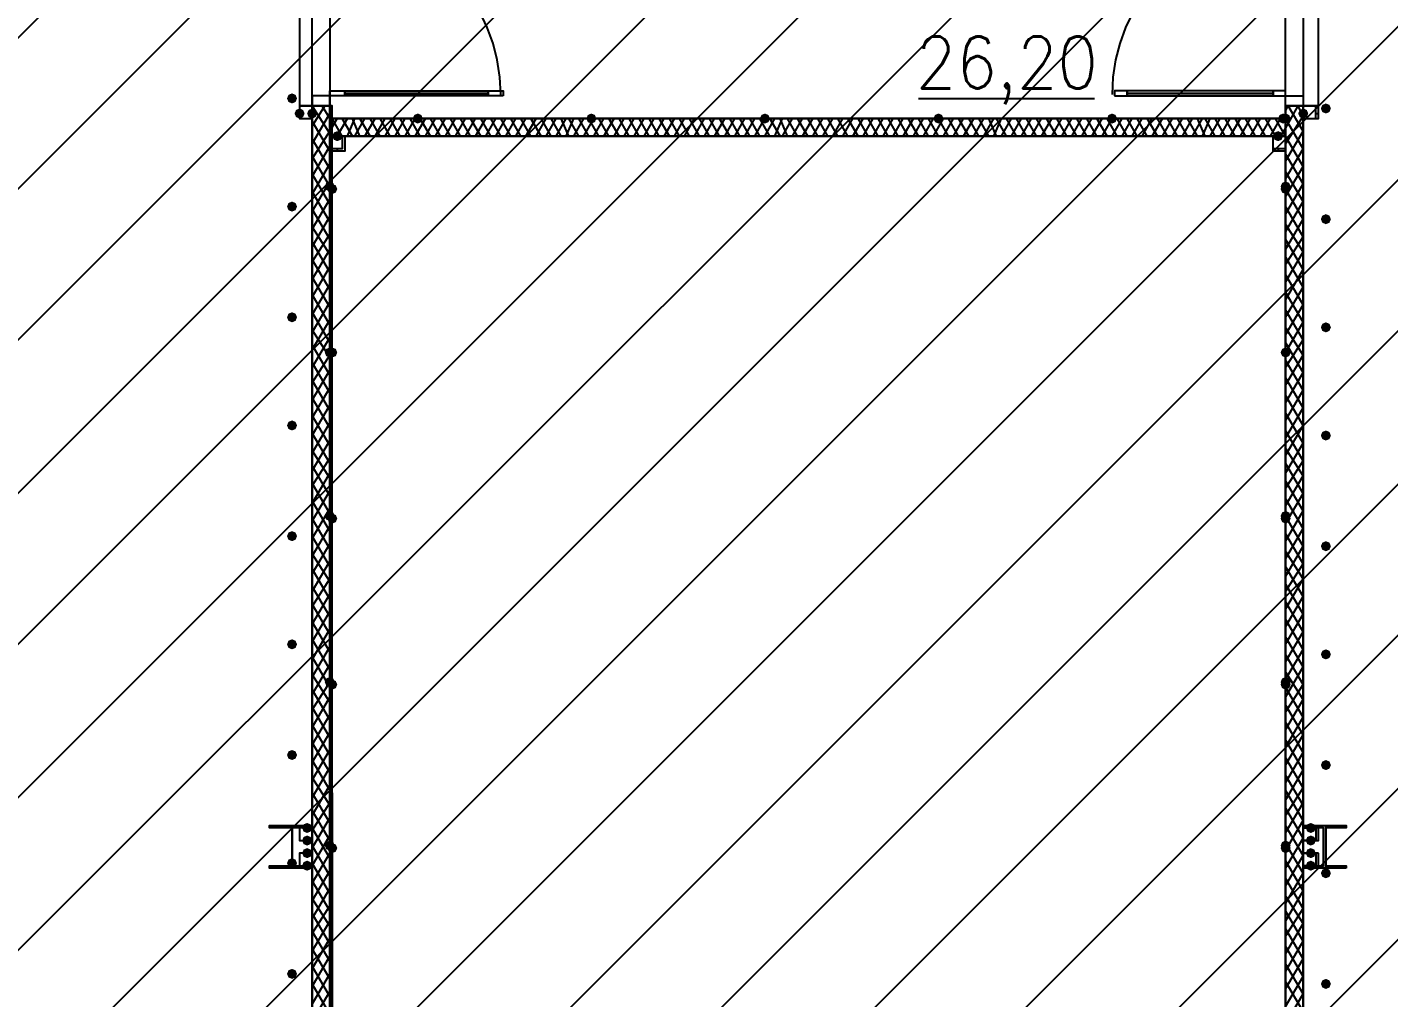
# Model space of a CAD drawing. Header units: millimetres. Extents: x 0 to 420, y 0 to 297.
# Drawn here: x 237.39 to 260.31, y 181.55 to 197.88 of the extents above; entities that cross this region are included whole.
import ezdxf

# ---------------------------------------------------------------- set-up
doc = ezdxf.new("R2010")
doc.units = ezdxf.units.MM
doc.layers.get('0').update_dxf_attribs({"linetype": 'CONTINUOUS'})
doc.styles.get("Standard").update_dxf_attribs({"font": 'STANDARD'})

msp = doc.modelspace()

# ---------------------------------------------------------------- hatches: boundary and pattern name
at = {"true_color": 0x000007}
for points in [[(241.935, 196.680667), (241.910129, 196.620871), (241.850333, 196.596), (241.790538, 196.620871), (241.765667, 196.680667), (241.790537, 196.740462), (241.850333, 196.765333), (241.910129, 196.740463)], [(242.062, 196.426667), (242.037129, 196.366871), (241.977333, 196.342), (241.917537, 196.366871), (241.892667, 196.426667), (241.917537, 196.486462), (241.977333, 196.511333), (242.037129, 196.486463)], [(242.273667, 196.426667), (242.248796, 196.366871), (242.189, 196.342), (242.129204, 196.366871), (242.104333, 196.426667), (242.129204, 196.486462), (242.189, 196.511333), (242.248796, 196.486463)], [(258.656667, 196.342), (258.631796, 196.282204), (258.572, 196.257333), (258.512204, 196.282204), (258.487333, 196.342), (258.512204, 196.401796), (258.572, 196.426667), (258.631796, 196.401796)], [(258.953, 196.426667), (258.928129, 196.366871), (258.868333, 196.342), (258.808538, 196.366871), (258.783667, 196.426667), (258.808537, 196.486462), (258.868333, 196.511333), (258.928129, 196.486463)], [(259.334, 196.511333), (259.309129, 196.451537), (259.249333, 196.426667), (259.189538, 196.451537), (259.164667, 196.511333), (259.189537, 196.571129), (259.249333, 196.596), (259.309129, 196.571129)], [(242.697, 196.045667), (242.672129, 195.985871), (242.612333, 195.961), (242.552537, 195.985871), (242.527667, 196.045667), (242.552537, 196.105462), (242.612333, 196.130333), (242.672129, 196.105463)], [(258.529667, 196.045667), (258.504796, 195.985871), (258.445, 195.961), (258.385204, 195.985871), (258.360333, 196.045667), (258.385204, 196.105462), (258.445, 196.130333), (258.504796, 196.105463)], [(241.935, 194.860333), (241.910129, 194.800537), (241.850333, 194.775667), (241.790538, 194.800537), (241.765667, 194.860333), (241.790537, 194.920129), (241.850333, 194.945), (241.910129, 194.920129)], [(259.334, 194.648667), (259.309129, 194.588871), (259.249333, 194.564), (259.189538, 194.588871), (259.164667, 194.648667), (259.189537, 194.708462), (259.249333, 194.733333), (259.309129, 194.708463)], [(241.935, 192.997667), (241.910129, 192.937871), (241.850333, 192.913), (241.790538, 192.937871), (241.765667, 192.997667), (241.790537, 193.057462), (241.850333, 193.082333), (241.910129, 193.057463)], [(259.334, 192.828333), (259.309129, 192.768537), (259.249333, 192.743667), (259.189538, 192.768537), (259.164667, 192.828333), (259.189537, 192.888129), (259.249333, 192.913), (259.309129, 192.888129)], [(241.935, 191.177333), (241.910129, 191.117537), (241.850333, 191.092667), (241.790538, 191.117537), (241.765667, 191.177333), (241.790537, 191.237129), (241.850333, 191.262), (241.910129, 191.237129)], [(259.334, 191.008), (259.309129, 190.948204), (259.249333, 190.923333), (259.189538, 190.948204), (259.164667, 191.008), (259.189537, 191.067796), (259.249333, 191.092667), (259.309129, 191.067796)], [(241.935, 189.314667), (241.910129, 189.254871), (241.850333, 189.23), (241.790538, 189.254871), (241.765667, 189.314667), (241.790537, 189.374462), (241.850333, 189.399333), (241.910129, 189.374463)], [(259.334, 189.145333), (259.309129, 189.085537), (259.249333, 189.060667), (259.189538, 189.085537), (259.164667, 189.145333), (259.189537, 189.205129), (259.249333, 189.23), (259.309129, 189.205129)], [(241.935, 187.494333), (241.910129, 187.434537), (241.850333, 187.409667), (241.790538, 187.434537), (241.765667, 187.494333), (241.790537, 187.554129), (241.850333, 187.579), (241.910129, 187.554129)], [(259.334, 187.325), (259.309129, 187.265204), (259.249333, 187.240333), (259.189538, 187.265204), (259.164667, 187.325), (259.189537, 187.384796), (259.249333, 187.409667), (259.309129, 187.384796)], [(241.935, 185.631667), (241.910129, 185.571871), (241.850333, 185.547), (241.790538, 185.571871), (241.765667, 185.631667), (241.790537, 185.691462), (241.850333, 185.716333), (241.910129, 185.691463)], [(259.334, 185.462333), (259.309129, 185.402537), (259.249333, 185.377667), (259.189538, 185.402537), (259.164667, 185.462333), (259.189537, 185.522129), (259.249333, 185.547), (259.309129, 185.522129)], [(242.189, 184.404), (242.164129, 184.344204), (242.104333, 184.319333), (242.044537, 184.344204), (242.019667, 184.404), (242.044537, 184.463796), (242.104333, 184.488667), (242.164129, 184.463796)], [(259.08, 184.404), (259.055129, 184.344204), (258.995333, 184.319333), (258.935538, 184.344204), (258.910667, 184.404), (258.935537, 184.463796), (258.995333, 184.488667), (259.055129, 184.463796)], [(242.189, 184.192333), (242.164129, 184.132537), (242.104333, 184.107667), (242.044537, 184.132537), (242.019667, 184.192333), (242.044537, 184.252129), (242.104333, 184.277), (242.164129, 184.252129)], [(259.08, 184.192333), (259.055129, 184.132537), (258.995333, 184.107667), (258.935538, 184.132537), (258.910667, 184.192333), (258.935537, 184.252129), (258.995333, 184.277), (259.055129, 184.252129)], [(242.189, 183.980667), (242.164129, 183.920871), (242.104333, 183.896), (242.044537, 183.920871), (242.019667, 183.980667), (242.044537, 184.040462), (242.104333, 184.065333), (242.164129, 184.040463)], [(259.08, 183.980667), (259.055129, 183.920871), (258.995333, 183.896), (258.935538, 183.920871), (258.910667, 183.980667), (258.935537, 184.040462), (258.995333, 184.065333), (259.055129, 184.040463)], [(241.935, 183.811333), (241.910129, 183.751537), (241.850333, 183.726667), (241.790538, 183.751537), (241.765667, 183.811333), (241.790537, 183.871129), (241.850333, 183.896), (241.910129, 183.871129)], [(242.189, 183.769), (242.164129, 183.709204), (242.104333, 183.684333), (242.044537, 183.709204), (242.019667, 183.769), (242.044537, 183.828796), (242.104333, 183.853667), (242.164129, 183.828796)], [(259.08, 183.769), (259.055129, 183.709204), (258.995333, 183.684333), (258.935538, 183.709204), (258.910667, 183.769), (258.935537, 183.828796), (258.995333, 183.853667), (259.055129, 183.828796)], [(259.334, 183.642), (259.309129, 183.582204), (259.249333, 183.557333), (259.189538, 183.582204), (259.164667, 183.642), (259.189537, 183.701796), (259.249333, 183.726667), (259.309129, 183.701796)], [(241.935, 181.948667), (241.910129, 181.888871), (241.850333, 181.864), (241.790538, 181.888871), (241.765667, 181.948667), (241.790537, 182.008462), (241.850333, 182.033333), (241.910129, 182.008463)], [(259.334, 181.779333), (259.309129, 181.719538), (259.249333, 181.694667), (259.189538, 181.719538), (259.164667, 181.779333), (259.189537, 181.839129), (259.249333, 181.864), (259.309129, 181.839129)]]:
    msp.add_hatch(color=0, dxfattribs=at).paths.add_polyline_path(points, flags=0)
h = msp.add_hatch(color=0, dxfattribs=at)
h.paths.add_polyline_path([(242.527667, 196.553667), (242.485333, 196.553667), (242.527667, 184.107667)], flags=0)
h.paths.add_polyline_path([(242.485333, 196.553667), (242.527667, 184.107667), (242.485333, 184.107667)], flags=0)
at = {"true_color": 0x0000fe}
for points in [[(244.051667, 196.342), (244.026796, 196.282204), (243.967, 196.257333), (243.907204, 196.282204), (243.882333, 196.342), (243.907204, 196.401796), (243.967, 196.426667), (244.026796, 196.401796)], [(246.972667, 196.342), (246.947796, 196.282204), (246.888, 196.257333), (246.828204, 196.282204), (246.803333, 196.342), (246.828204, 196.401796), (246.888, 196.426667), (246.947796, 196.401796)], [(246.972667, 196.342), (246.947796, 196.282204), (246.888, 196.257333), (246.828204, 196.282204), (246.803333, 196.342), (246.828204, 196.401796), (246.888, 196.426667), (246.947796, 196.401796)], [(249.893667, 196.342), (249.868796, 196.282204), (249.809, 196.257333), (249.749204, 196.282204), (249.724333, 196.342), (249.749204, 196.401796), (249.809, 196.426667), (249.868796, 196.401796)], [(249.893667, 196.342), (249.868796, 196.282204), (249.809, 196.257333), (249.749204, 196.282204), (249.724333, 196.342), (249.749204, 196.401796), (249.809, 196.426667), (249.868796, 196.401796)], [(252.814667, 196.342), (252.789796, 196.282204), (252.73, 196.257333), (252.670204, 196.282204), (252.645333, 196.342), (252.670204, 196.401796), (252.73, 196.426667), (252.789796, 196.401796)], [(252.814667, 196.342), (252.789796, 196.282204), (252.73, 196.257333), (252.670204, 196.282204), (252.645333, 196.342), (252.670204, 196.401796), (252.73, 196.426667), (252.789796, 196.401796)], [(255.735667, 196.342), (255.710796, 196.282204), (255.651, 196.257333), (255.591204, 196.282204), (255.566333, 196.342), (255.591204, 196.401796), (255.651, 196.426667), (255.710796, 196.401796)], [(255.735667, 196.342), (255.710796, 196.282204), (255.651, 196.257333), (255.591204, 196.282204), (255.566333, 196.342), (255.591204, 196.401796), (255.651, 196.426667), (255.710796, 196.401796)], [(258.614333, 196.342), (258.589462, 196.282204), (258.529667, 196.257333), (258.469871, 196.282204), (258.445, 196.342), (258.469871, 196.401796), (258.529667, 196.426667), (258.589462, 196.401796)], [(242.57, 195.199), (242.545129, 195.139204), (242.485333, 195.114333), (242.425538, 195.139204), (242.400667, 195.199), (242.425537, 195.258796), (242.485333, 195.283667), (242.545129, 195.258796)], [(242.612333, 195.156667), (242.587462, 195.096871), (242.527667, 195.072), (242.467871, 195.096871), (242.443, 195.156667), (242.467871, 195.216462), (242.527667, 195.241333), (242.587462, 195.216463)], [(258.656667, 195.199), (258.631796, 195.139204), (258.572, 195.114333), (258.512204, 195.139204), (258.487333, 195.199), (258.512204, 195.258796), (258.572, 195.283667), (258.631796, 195.258796)], [(258.656667, 195.156667), (258.631796, 195.096871), (258.572, 195.072), (258.512204, 195.096871), (258.487333, 195.156667), (258.512204, 195.216462), (258.572, 195.241333), (258.631796, 195.216463)], [(242.57, 192.405), (242.545129, 192.345204), (242.485333, 192.320333), (242.425538, 192.345204), (242.400667, 192.405), (242.425537, 192.464796), (242.485333, 192.489667), (242.545129, 192.464796)], [(242.612333, 192.405), (242.587462, 192.345204), (242.527667, 192.320333), (242.467871, 192.345204), (242.443, 192.405), (242.467871, 192.464796), (242.527667, 192.489667), (242.587462, 192.464796)], [(258.656667, 192.405), (258.631796, 192.345204), (258.572, 192.320333), (258.512204, 192.345204), (258.487333, 192.405), (258.512204, 192.464796), (258.572, 192.489667), (258.631796, 192.464796)], [(258.656667, 192.405), (258.631796, 192.345204), (258.572, 192.320333), (258.512204, 192.345204), (258.487333, 192.405), (258.512204, 192.464796), (258.572, 192.489667), (258.631796, 192.464796)], [(242.57, 189.653333), (242.545129, 189.593537), (242.485333, 189.568667), (242.425538, 189.593537), (242.400667, 189.653333), (242.425537, 189.713129), (242.485333, 189.738), (242.545129, 189.713129)], [(258.656667, 189.653333), (258.631796, 189.593537), (258.572, 189.568667), (258.512204, 189.593537), (258.487333, 189.653333), (258.512204, 189.713129), (258.572, 189.738), (258.631796, 189.713129)], [(242.612333, 189.611), (242.587462, 189.551204), (242.527667, 189.526333), (242.467871, 189.551204), (242.443, 189.611), (242.467871, 189.670796), (242.527667, 189.695667), (242.587462, 189.670796)], [(258.656667, 189.611), (258.631796, 189.551204), (258.572, 189.526333), (258.512204, 189.551204), (258.487333, 189.611), (258.512204, 189.670796), (258.572, 189.695667), (258.631796, 189.670796)], [(242.57, 186.859333), (242.545129, 186.799537), (242.485333, 186.774667), (242.425538, 186.799537), (242.400667, 186.859333), (242.425537, 186.919129), (242.485333, 186.944), (242.545129, 186.919129)], [(242.612333, 186.817), (242.587462, 186.757204), (242.527667, 186.732333), (242.467871, 186.757204), (242.443, 186.817), (242.467871, 186.876796), (242.527667, 186.901667), (242.587462, 186.876796)], [(258.656667, 186.859333), (258.631796, 186.799537), (258.572, 186.774667), (258.512204, 186.799537), (258.487333, 186.859333), (258.512204, 186.919129), (258.572, 186.944), (258.631796, 186.919129)], [(258.656667, 186.817), (258.631796, 186.757204), (258.572, 186.732333), (258.512204, 186.757204), (258.487333, 186.817), (258.512204, 186.876796), (258.572, 186.901667), (258.631796, 186.876796)], [(242.57, 184.107667), (242.545129, 184.047871), (242.485333, 184.023), (242.425538, 184.047871), (242.400667, 184.107667), (242.425537, 184.167462), (242.485333, 184.192333), (242.545129, 184.167463)], [(242.612333, 184.065333), (242.587462, 184.005537), (242.527667, 183.980667), (242.467871, 184.005537), (242.443, 184.065333), (242.467871, 184.125129), (242.527667, 184.15), (242.587462, 184.125129)], [(242.612333, 184.065333), (242.587462, 184.005537), (242.527667, 183.980667), (242.467871, 184.005537), (242.443, 184.065333), (242.467871, 184.125129), (242.527667, 184.15), (242.587462, 184.125129)], [(258.656667, 184.107667), (258.631796, 184.047871), (258.572, 184.023), (258.512204, 184.047871), (258.487333, 184.107667), (258.512204, 184.167462), (258.572, 184.192333), (258.631796, 184.167463)], [(258.656667, 184.065333), (258.631796, 184.005537), (258.572, 183.980667), (258.512204, 184.005537), (258.487333, 184.065333), (258.512204, 184.125129), (258.572, 184.15), (258.631796, 184.125129)], [(258.656667, 184.065333), (258.631796, 184.005537), (258.572, 183.980667), (258.512204, 184.005537), (258.487333, 184.065333), (258.512204, 184.125129), (258.572, 184.15), (258.631796, 184.125129)]]:
    msp.add_hatch(color=0, dxfattribs=at).paths.add_polyline_path(points, flags=0)
at = {"true_color": 0x000007}
h = msp.add_hatch(color=0, dxfattribs=at)
h.paths.add_polyline_path([(258.572, 196.553667), (258.572, 184.107667)], flags=0)
h.paths.add_polyline_path([(258.572, 184.107667), (258.572, 196.553667)], flags=0)
h = msp.add_hatch(color=0, dxfattribs=at)
h.paths.add_polyline_path([(242.527667, 196.342), (258.529667, 196.342)], flags=0)
h.paths.add_polyline_path([(258.529667, 196.342), (242.527667, 196.342)], flags=0)
h = msp.add_hatch(color=0, dxfattribs=at)
h.paths.add_polyline_path([(242.527667, 184.065333), (242.485333, 184.065333), (242.527667, 172.508333)], flags=0)
h.paths.add_polyline_path([(242.485333, 184.065333), (242.527667, 172.508333), (242.485333, 172.508333)], flags=0)
h = msp.add_hatch(color=0, dxfattribs=at)
h.paths.add_polyline_path([(258.572, 184.065333), (258.572, 172.508333)], flags=0)
h.paths.add_polyline_path([(258.572, 172.508333), (258.572, 184.065333)], flags=0)

# ---------------------------------------------------------------- linework, layer by layer
at = {"color": 0, "true_color": 0x000008}
for points in [[(237.871, 218.228333), (237.871, 202.141667), (242.485333, 202.141667), (242.485333, 196.342), (258.572, 196.342), (258.572, 205.613), (242.189, 205.613), (242.189, 218.228333)], [(120.734667, 201.845333), (120.734667, 154.728333), (242.189, 154.728333), (242.189, 201.845333)], [(380.322667, 154.728333), (380.322667, 201.845333), (258.868333, 201.845333), (258.868333, 154.728333)]]:
    msp.add_lwpolyline(points, close=True, dxfattribs=at)
at = {"color": 0, "true_color": 0x000006}
for points in [[(196.850001, 154.770666), (258.572001, 216.492666)], [(199.390001, 154.770666), (258.572001, 213.952666)], [(201.972334, 154.770666), (258.572001, 211.370332)], [(204.512334, 154.770666), (258.572001, 208.830332)], [(207.094668, 154.770666), (258.572001, 206.247999)], [(209.634668, 154.770666), (258.572001, 203.665666)], [(194.267668, 154.770666), (241.342334, 201.802999)], [(212.217001, 154.770666), (259.291667, 201.845333)], [(214.799334, 154.770666), (261.874001, 201.845333)], [(217.339334, 154.770666), (264.414001, 201.845333)], [(219.921667, 154.770666), (266.996334, 201.845333)], [(222.461667, 154.770666), (269.536334, 201.845333)], [(225.044001, 154.770666), (272.118667, 201.845333)], [(227.584001, 154.770666), (274.658667, 201.845333)], [(230.166334, 154.770666), (277.241001, 201.845333)], [(232.706334, 154.770666), (279.781001, 201.845333)]]:
    msp.add_lwpolyline(points, dxfattribs=at)
at = {"color": 0, "true_color": 0x000007}
for points in [[(245.364, 196.744167), (245.349029, 197.040661), (245.305087, 197.32859), (245.233631, 197.606496), (245.13612, 197.872921), (245.01401, 198.126409), (244.86876, 198.3655), (244.701826, 198.588739), (244.514666, 198.794666), (244.308739, 198.981826), (244.0855, 199.14876), (243.846409, 199.29401), (243.592922, 199.41612), (243.326496, 199.513631), (243.04859, 199.585087), (242.760661, 199.629029), (242.464167, 199.644)], [(258.550833, 199.644), (258.254339, 199.629029), (257.96641, 199.585087), (257.688504, 199.513631), (257.422079, 199.41612), (257.168591, 199.29401), (256.9295, 199.14876), (256.706261, 198.981826), (256.500334, 198.794666), (256.313174, 198.588739), (256.14624, 198.3655), (256.00099, 198.126409), (255.87888, 197.872921), (255.781369, 197.606496), (255.709913, 197.32859), (255.665971, 197.040661), (255.651, 196.744167)], [(241.977333, 198.839667), (241.977333, 196.553667), (242.104333, 196.553667)], [(242.104333, 196.553667), (242.189, 196.553667), (242.189, 198.839667)], [(258.868333, 198.839667), (258.868333, 196.553667), (258.995333, 196.553667)], [(258.995333, 196.553667), (259.122333, 196.553667), (259.122333, 198.839667)], [(245.152333, 196.765333), (242.739333, 196.765333)], [(252.391333, 196.680667), (255.354667, 196.680667)], [(255.905, 196.765333), (258.360333, 196.765333)], [(242.189, 196.511333), (242.231333, 196.553667)], [(242.189, 196.215), (242.400667, 196.553667)], [(242.485333, 196.088), (242.189, 196.553667)], [(242.485333, 196.553667), (242.189, 196.553667)], [(242.189, 196.553667), (242.189, 160.02)], [(242.189, 195.918667), (242.485333, 196.426667)], [(242.485333, 196.342), (242.358333, 196.553667)], [(242.485333, 184.107667), (242.485333, 196.553667), (242.527667, 184.107667), (242.527667, 196.553667)], [(242.485333, 196.342), (242.485333, 196.553667)], [(258.572, 196.469), (258.614333, 196.553667)], [(258.572, 196.172667), (258.783667, 196.553667)], [(258.572, 196.553667), (258.572, 184.107667), (258.572, 196.553667), (258.572, 184.107667)], [(258.572, 196.553667), (258.868333, 196.553667)], [(258.572, 196.553667), (258.572, 196.342)], [(258.572, 195.918667), (258.868333, 196.384333)], [(258.868333, 196.130333), (258.614333, 196.553667)], [(258.868333, 196.384333), (258.783667, 196.553667)], [(258.868333, 160.02), (258.868333, 196.553667)], [(259.08, 196.426667), (259.122333, 196.426667)], [(242.485333, 195.791667), (242.189, 196.299667)], [(242.485333, 196.130333), (242.612333, 196.342)], [(258.572, 196.342), (242.485333, 196.342)], [(242.697, 196.045667), (242.527667, 196.342)], [(242.527667, 196.342), (258.529667, 196.342), (242.527667, 196.342), (258.529667, 196.342)], [(242.612333, 196.045667), (242.781667, 196.342)], [(242.866333, 196.045667), (242.697, 196.342)], [(242.781667, 196.045667), (242.908667, 196.342)], [(242.993333, 196.045667), (242.866333, 196.342)], [(242.908667, 196.045667), (243.078, 196.342)], [(243.162667, 196.045667), (242.993333, 196.342)], [(243.078, 196.045667), (243.247333, 196.342)], [(243.332, 196.045667), (243.162667, 196.342)], [(243.247333, 196.045667), (243.416667, 196.342)], [(243.501333, 196.045667), (243.332, 196.342)], [(243.416667, 196.045667), (243.586, 196.342)], [(243.670667, 196.045667), (243.501333, 196.342)], [(243.586, 196.045667), (243.755333, 196.342)], [(243.84, 196.045667), (243.670667, 196.342)], [(243.755333, 196.045667), (243.924667, 196.342)], [(244.009333, 196.045667), (243.84, 196.342)], [(243.924667, 196.045667), (244.094, 196.342)], [(244.178667, 196.045667), (244.009333, 196.342)], [(244.094, 196.045667), (244.263333, 196.342)], [(244.348, 196.045667), (244.178667, 196.342)], [(244.263333, 196.045667), (244.432667, 196.342)], [(244.517333, 196.045667), (244.348, 196.342)], [(244.432667, 196.045667), (244.602, 196.342)], [(244.686667, 196.045667), (244.517333, 196.342)], [(244.602, 196.045667), (244.771333, 196.342)], [(244.856, 196.045667), (244.686667, 196.342)], [(244.771333, 196.045667), (244.940667, 196.342)], [(245.025333, 196.045667), (244.856, 196.342)], [(244.940667, 196.045667), (245.11, 196.342)], [(245.194667, 196.045667), (245.025333, 196.342)], [(245.11, 196.045667), (245.279333, 196.342)], [(245.364, 196.045667), (245.194667, 196.342)], [(245.279333, 196.045667), (245.448667, 196.342)], [(245.533333, 196.045667), (245.364, 196.342)], [(245.448667, 196.045667), (245.618, 196.342)], [(245.702667, 196.045667), (245.533333, 196.342)], [(245.618, 196.045667), (245.787333, 196.342)], [(245.872, 196.045667), (245.702667, 196.342)], [(245.787333, 196.045667), (245.956667, 196.342)], [(246.041333, 196.045667), (245.872, 196.342)], [(245.956667, 196.045667), (246.126, 196.342)], [(246.210667, 196.045667), (246.041333, 196.342)], [(246.126, 196.045667), (246.295333, 196.342)], [(246.38, 196.045667), (246.210667, 196.342)], [(246.295333, 196.045667), (246.464667, 196.342)], [(246.507, 196.045667), (246.38, 196.342)], [(246.464667, 196.045667), (246.591667, 196.342)], [(246.676333, 196.045667), (246.507, 196.342)], [(246.591667, 196.045667), (246.761, 196.342)], [(246.845667, 196.045667), (246.676333, 196.342)], [(246.761, 196.045667), (246.930333, 196.342)], [(247.015, 196.045667), (246.845667, 196.342)], [(246.930333, 196.045667), (247.099667, 196.342)], [(247.184333, 196.045667), (247.015, 196.342)], [(247.099667, 196.045667), (247.269, 196.342)], [(247.353667, 196.045667), (247.184333, 196.342)], [(247.269, 196.045667), (247.438333, 196.342)], [(247.523, 196.045667), (247.353667, 196.342)], [(247.438333, 196.045667), (247.607667, 196.342)], [(247.692333, 196.045667), (247.523, 196.342)], [(247.607667, 196.045667), (247.777, 196.342)], [(247.861667, 196.045667), (247.692333, 196.342)], [(247.777, 196.045667), (247.946333, 196.342)], [(248.031, 196.045667), (247.861667, 196.342)], [(247.946333, 196.045667), (248.115667, 196.342)], [(248.200333, 196.045667), (248.031, 196.342)], [(248.115667, 196.045667), (248.285, 196.342)], [(248.369667, 196.045667), (248.200333, 196.342)], [(248.285, 196.045667), (248.454333, 196.342)], [(248.539, 196.045667), (248.369667, 196.342)], [(248.454333, 196.045667), (248.623667, 196.342)], [(248.708333, 196.045667), (248.539, 196.342)], [(248.623667, 196.045667), (248.793, 196.342)], [(248.877667, 196.045667), (248.708333, 196.342)], [(248.793, 196.045667), (248.962333, 196.342)], [(249.047, 196.045667), (248.877667, 196.342)], [(248.962333, 196.045667), (249.131667, 196.342)], [(249.216333, 196.045667), (249.047, 196.342)], [(249.131667, 196.045667), (249.301, 196.342)], [(249.385667, 196.045667), (249.216333, 196.342)], [(249.301, 196.045667), (249.470333, 196.342)], [(249.555, 196.045667), (249.385667, 196.342)], [(249.470333, 196.045667), (249.639667, 196.342)], [(249.724333, 196.045667), (249.555, 196.342)], [(249.639667, 196.045667), (249.809, 196.342)], [(249.893667, 196.045667), (249.724333, 196.342)], [(249.809, 196.045667), (249.978333, 196.342)], [(250.063, 196.045667), (249.893667, 196.342)], [(249.978333, 196.045667), (250.105333, 196.342)], [(250.19, 196.045667), (250.063, 196.342)], [(250.105333, 196.045667), (250.274667, 196.342)], [(250.359333, 196.045667), (250.19, 196.342)], [(250.274667, 196.045667), (250.444, 196.342)], [(250.528667, 196.045667), (250.359333, 196.342)], [(250.444, 196.045667), (250.613333, 196.342)], [(250.698, 196.045667), (250.528667, 196.342)], [(250.613333, 196.045667), (250.782667, 196.342)], [(250.867333, 196.045667), (250.698, 196.342)], [(250.782667, 196.045667), (250.952, 196.342)], [(251.036667, 196.045667), (250.867333, 196.342)], [(250.952, 196.045667), (251.121333, 196.342)], [(251.206, 196.045667), (251.036667, 196.342)], [(251.121333, 196.045667), (251.290667, 196.342)], [(251.375333, 196.045667), (251.206, 196.342)], [(251.290667, 196.045667), (251.46, 196.342)], [(251.544667, 196.045667), (251.375333, 196.342)], [(251.46, 196.045667), (251.629333, 196.342)], [(251.714, 196.045667), (251.544667, 196.342)], [(251.629333, 196.045667), (251.798667, 196.342)], [(251.883333, 196.045667), (251.714, 196.342)], [(251.798667, 196.045667), (251.968, 196.342)], [(252.052667, 196.045667), (251.883333, 196.342)], [(251.968, 196.045667), (252.137333, 196.342)], [(252.222, 196.045667), (252.052667, 196.342)], [(252.137333, 196.045667), (252.306667, 196.342)], [(252.391333, 196.045667), (252.222, 196.342)], [(252.306667, 196.045667), (252.476, 196.342)], [(252.560667, 196.045667), (252.391333, 196.342)], [(252.476, 196.045667), (252.645333, 196.342)], [(252.73, 196.045667), (252.560667, 196.342)], [(252.645333, 196.045667), (252.814667, 196.342)], [(252.899333, 196.045667), (252.73, 196.342)], [(252.814667, 196.045667), (252.984, 196.342)], [(253.068667, 196.045667), (252.899333, 196.342)], [(252.984, 196.045667), (253.153333, 196.342)], [(253.238, 196.045667), (253.068667, 196.342)], [(253.153333, 196.045667), (253.322667, 196.342)], [(253.407333, 196.045667), (253.238, 196.342)], [(253.322667, 196.045667), (253.492, 196.342)], [(253.576667, 196.045667), (253.407333, 196.342)], [(253.492, 196.045667), (253.661333, 196.342)], [(253.703667, 196.045667), (253.576667, 196.342)], [(253.661333, 196.045667), (253.788333, 196.342)], [(253.873, 196.045667), (253.703667, 196.342)], [(253.788333, 196.045667), (253.957667, 196.342)], [(254.042333, 196.045667), (253.873, 196.342)], [(253.957667, 196.045667), (254.127, 196.342)], [(254.211667, 196.045667), (254.042333, 196.342)], [(254.127, 196.045667), (254.296333, 196.342)], [(254.381, 196.045667), (254.211667, 196.342)], [(254.296333, 196.045667), (254.465667, 196.342)], [(254.550333, 196.045667), (254.381, 196.342)], [(254.465667, 196.045667), (254.635, 196.342)], [(254.719667, 196.045667), (254.550333, 196.342)], [(254.635, 196.045667), (254.804333, 196.342)], [(254.889, 196.045667), (254.719667, 196.342)], [(254.804333, 196.045667), (254.973667, 196.342)], [(255.058333, 196.045667), (254.889, 196.342)], [(254.973667, 196.045667), (255.143, 196.342)], [(255.227667, 196.045667), (255.058333, 196.342)], [(255.143, 196.045667), (255.312333, 196.342)], [(255.397, 196.045667), (255.227667, 196.342)], [(255.312333, 196.045667), (255.481667, 196.342)], [(255.566333, 196.045667), (255.397, 196.342)], [(255.481667, 196.045667), (255.651, 196.342)], [(255.735667, 196.045667), (255.566333, 196.342)], [(255.651, 196.045667), (255.820333, 196.342)], [(255.905, 196.045667), (255.735667, 196.342)], [(255.820333, 196.045667), (255.989667, 196.342)], [(256.074333, 196.045667), (255.905, 196.342)], [(255.989667, 196.045667), (256.159, 196.342)], [(256.243667, 196.045667), (256.074333, 196.342)], [(256.159, 196.045667), (256.328333, 196.342)], [(256.413, 196.045667), (256.243667, 196.342)], [(256.328333, 196.045667), (256.497667, 196.342)], [(256.582333, 196.045667), (256.413, 196.342)], [(256.497667, 196.045667), (256.667, 196.342)], [(256.751667, 196.045667), (256.582333, 196.342)], [(256.667, 196.045667), (256.836333, 196.342)], [(256.921, 196.045667), (256.751667, 196.342)], [(256.836333, 196.045667), (257.005667, 196.342)], [(257.090333, 196.045667), (256.921, 196.342)], [(257.005667, 196.045667), (257.175, 196.342)], [(257.217333, 196.045667), (257.090333, 196.342)], [(257.175, 196.045667), (257.302, 196.342)], [(257.386667, 196.045667), (257.217333, 196.342)], [(257.302, 196.045667), (257.471333, 196.342)], [(257.556, 196.045667), (257.386667, 196.342)], [(257.471333, 196.045667), (257.640667, 196.342)], [(257.725333, 196.045667), (257.556, 196.342)], [(257.640667, 196.045667), (257.81, 196.342)], [(257.894667, 196.045667), (257.725333, 196.342)], [(257.81, 196.045667), (257.979333, 196.342)], [(258.064, 196.045667), (257.894667, 196.342)], [(257.979333, 196.045667), (258.148667, 196.342)], [(258.233333, 196.045667), (258.064, 196.342)], [(258.148667, 196.045667), (258.318, 196.342)], [(258.402667, 196.045667), (258.233333, 196.342)], [(258.318, 196.045667), (258.487333, 196.342)], [(258.572, 196.045667), (258.402667, 196.342)], [(258.487333, 196.045667), (258.572, 196.172667)], [(258.868333, 195.834), (258.572, 196.342)], [(242.189, 195.664667), (242.485333, 196.130333)], [(242.485333, 195.495333), (242.189, 196.003333)], [(242.527667, 196.045667), (242.485333, 196.088)], [(242.485333, 160.528), (242.485333, 196.045667)], [(242.485333, 196.045667), (258.572, 196.045667)], [(258.572, 195.622333), (258.868333, 196.130333)], [(258.868333, 195.537667), (258.572, 196.045667)], [(258.572, 196.045667), (258.572, 160.528)], [(242.189, 195.368333), (242.485333, 195.876333)], [(242.485333, 195.199), (242.189, 195.707)], [(242.612333, 195.834), (242.612333, 195.791667)], [(258.445, 195.834), (258.445, 195.791667)], [(258.572, 195.326), (258.868333, 195.834)], [(258.868333, 195.241333), (258.572, 195.749333)], [(242.189, 195.072), (242.485333, 195.58)], [(258.572, 195.029667), (258.868333, 195.537667)], [(258.868333, 194.945), (258.572, 195.453)], [(242.485333, 194.902667), (242.189, 195.410667)], [(242.189, 194.775667), (242.485333, 195.283667)], [(258.572, 194.733333), (258.868333, 195.241333)], [(242.485333, 194.606333), (242.189, 195.114333)], [(258.868333, 194.648667), (258.572, 195.156667)], [(242.189, 194.479333), (242.485333, 194.987333)], [(242.485333, 194.31), (242.189, 194.818)], [(258.572, 194.437), (258.868333, 194.945)], [(258.868333, 194.352333), (258.572, 194.860333)], [(242.189, 194.183), (242.485333, 194.691)], [(258.572, 194.140667), (258.868333, 194.648667)], [(258.868333, 194.098333), (258.572, 194.564)], [(242.485333, 194.056), (242.189, 194.521667)], [(242.189, 193.929), (242.485333, 194.394667)], [(258.572, 193.886667), (258.868333, 194.352333)], [(258.868333, 193.802), (258.572, 194.31)], [(242.485333, 193.759667), (242.189, 194.267667)], [(242.189, 193.632667), (242.485333, 194.140667)], [(258.572, 193.590333), (258.868333, 194.098333)], [(242.485333, 193.463333), (242.189, 193.971333)], [(258.868333, 193.505667), (258.572, 194.013667)], [(242.189, 193.336333), (242.485333, 193.844333)], [(242.485333, 193.167), (242.189, 193.675)], [(258.572, 193.294), (258.868333, 193.802)], [(258.868333, 193.209333), (258.572, 193.717333)], [(242.189, 193.04), (242.485333, 193.548)], [(258.572, 192.997667), (258.868333, 193.505667)], [(258.868333, 192.913), (258.572, 193.421)], [(242.485333, 192.870667), (242.189, 193.378667)], [(242.189, 192.743667), (242.485333, 193.251667)], [(258.572, 192.701333), (258.868333, 193.209333)], [(242.485333, 192.574333), (242.189, 193.082333)], [(242.189, 192.447333), (242.485333, 192.955333)], [(258.868333, 192.616667), (258.572, 193.124667)], [(242.485333, 192.320333), (242.189, 192.786)], [(258.572, 192.405), (258.868333, 192.913)], [(258.868333, 192.362667), (258.572, 192.828333)], [(242.189, 192.151), (242.485333, 192.659)], [(242.485333, 192.024), (242.189, 192.532)], [(258.572, 192.151), (258.868333, 192.616667)], [(258.868333, 192.066333), (258.572, 192.574333)], [(242.189, 191.897), (242.485333, 192.362667)], [(258.572, 191.854667), (258.868333, 192.362667)], [(258.868333, 191.77), (258.572, 192.278)], [(242.485333, 191.727667), (242.189, 192.235667)], [(242.189, 191.600667), (242.485333, 192.108667)], [(258.572, 191.558333), (258.868333, 192.066333)], [(242.485333, 191.431333), (242.189, 191.939333)], [(242.189, 191.304333), (242.485333, 191.812333)], [(258.868333, 191.473667), (258.572, 191.981667)], [(242.485333, 191.135), (242.189, 191.643)], [(258.572, 191.262), (258.868333, 191.77)], [(258.868333, 191.177333), (258.572, 191.685333)], [(242.189, 191.008), (242.485333, 191.516)], [(242.485333, 190.838667), (242.189, 191.346667)], [(258.572, 190.965667), (258.868333, 191.473667)], [(258.868333, 190.881), (258.572, 191.389)], [(242.189, 190.711667), (242.485333, 191.219667)], [(258.572, 190.669333), (258.868333, 191.177333)], [(242.485333, 190.542333), (242.189, 191.050333)], [(242.189, 190.415333), (242.485333, 190.923333)], [(258.868333, 190.584667), (258.572, 191.092667)], [(258.572, 190.373), (258.868333, 190.881)], [(242.485333, 190.288333), (242.189, 190.754)], [(258.868333, 190.330667), (258.572, 190.796333)], [(242.189, 190.161333), (242.485333, 190.627)], [(242.485333, 189.992), (242.189, 190.5)], [(258.572, 190.119), (258.868333, 190.584667)], [(258.868333, 190.034333), (258.572, 190.542333)], [(242.189, 189.865), (242.485333, 190.373)], [(242.485333, 189.695667), (242.189, 190.203667)], [(258.572, 189.822667), (258.868333, 190.330667)], [(258.868333, 189.738), (258.572, 190.246)], [(242.189, 189.568667), (242.485333, 190.076667)], [(258.572, 189.526333), (258.868333, 190.034333)], [(242.485333, 189.399333), (242.189, 189.907333)], [(242.189, 189.272333), (242.485333, 189.780333)], [(258.868333, 189.441667), (258.572, 189.949667)], [(258.572, 189.23), (258.868333, 189.738)], [(242.485333, 189.103), (242.189, 189.611)], [(258.868333, 189.145333), (258.572, 189.653333)], [(242.189, 188.976), (242.485333, 189.484)], [(242.485333, 188.806667), (242.189, 189.314667)], [(258.572, 188.933667), (258.868333, 189.441667)], [(258.868333, 188.849), (258.572, 189.357)], [(242.189, 188.679667), (242.485333, 189.187667)], [(258.572, 188.637333), (258.868333, 189.145333)], [(258.868333, 188.595), (258.572, 189.060667)], [(242.485333, 188.552667), (242.189, 189.018333)], [(242.189, 188.383333), (242.485333, 188.891333)], [(258.572, 188.383333), (258.868333, 188.849)], [(242.485333, 188.256333), (242.189, 188.764333)], [(242.189, 188.129333), (242.485333, 188.595)], [(258.868333, 188.298667), (258.572, 188.806667)], [(258.572, 188.087), (258.868333, 188.595)], [(242.485333, 187.96), (242.189, 188.468)], [(258.868333, 188.002333), (258.572, 188.510333)], [(242.189, 187.833), (242.485333, 188.341)], [(242.485333, 187.663667), (242.189, 188.171667)], [(258.572, 187.790667), (258.868333, 188.298667)], [(258.868333, 187.706), (258.572, 188.214)], [(242.189, 187.536667), (242.485333, 188.044667)], [(258.572, 187.494333), (258.868333, 188.002333)], [(258.868333, 187.409667), (258.572, 187.917667)], [(242.485333, 187.367333), (242.189, 187.875333)], [(242.189, 187.240333), (242.485333, 187.748333)], [(258.572, 187.198), (258.868333, 187.706)], [(242.485333, 187.071), (242.189, 187.579)], [(242.189, 186.944), (242.485333, 187.452)], [(258.868333, 187.113333), (258.572, 187.621333)], [(242.485333, 186.774667), (242.189, 187.282667)], [(258.572, 186.901667), (258.868333, 187.409667)], [(258.868333, 186.817), (258.572, 187.325)], [(242.189, 186.647667), (242.485333, 187.155667)], [(242.485333, 186.520667), (242.189, 186.986333)], [(258.572, 186.605333), (258.868333, 187.113333)], [(258.868333, 186.563), (258.572, 187.028667)], [(242.189, 186.393667), (242.485333, 186.859333)], [(258.572, 186.351333), (258.868333, 186.817)], [(258.868333, 186.266667), (258.572, 186.774667)], [(242.485333, 186.224333), (242.189, 186.732333)], [(242.189, 186.097333), (242.485333, 186.605333)], [(258.572, 186.055), (258.868333, 186.563)], [(242.485333, 185.928), (242.189, 186.436)], [(242.189, 185.801), (242.485333, 186.309)], [(258.868333, 185.970333), (258.572, 186.478333)], [(242.485333, 185.631667), (242.189, 186.139667)], [(258.572, 185.758667), (258.868333, 186.266667)], [(258.868333, 185.674), (258.572, 186.182)], [(242.189, 185.504667), (242.485333, 186.012667)], [(242.485333, 185.335333), (242.189, 185.843333)], [(258.572, 185.462333), (258.868333, 185.970333)], [(258.868333, 185.377667), (258.572, 185.885667)], [(242.189, 185.208333), (242.485333, 185.716333)], [(258.572, 185.166), (258.868333, 185.674)], [(242.485333, 185.039), (242.189, 185.547)], [(242.189, 184.912), (242.485333, 185.42)], [(258.868333, 185.081333), (258.572, 185.589333)], [(258.572, 184.869667), (258.868333, 185.377667)], [(242.485333, 184.785), (242.189, 185.250667)], [(258.868333, 184.785), (258.572, 185.293)], [(242.189, 184.615667), (242.485333, 185.123667)], [(242.485333, 184.488667), (242.189, 184.996667)], [(258.572, 184.615667), (258.868333, 185.081333)], [(258.868333, 184.531), (258.572, 185.039)], [(242.189, 184.361667), (242.485333, 184.827333)], [(242.485333, 184.192333), (242.189, 184.700333)], [(258.572, 184.319333), (258.868333, 184.827333)], [(258.868333, 184.234667), (258.572, 184.742667)], [(242.189, 184.065333), (242.485333, 184.573333)], [(258.572, 184.023), (258.868333, 184.531)], [(241.511667, 184.404), (241.511667, 184.446333)], [(241.681, 184.404), (241.681, 184.446333)], [(241.850333, 183.726667), (241.850333, 184.446333)], [(242.019667, 184.404), (242.019667, 184.446333)], [(242.189, 184.404), (242.189, 184.446333)], [(242.485333, 183.896), (242.189, 184.404)], [(242.189, 183.769), (242.485333, 184.277)], [(258.868333, 183.938333), (258.572, 184.446333)], [(258.572, 183.726667), (258.868333, 184.234667)], [(258.868333, 184.404), (258.868333, 184.446333)], [(259.037667, 184.404), (259.037667, 184.446333)], [(259.249333, 183.726667), (259.249333, 184.446333)], [(259.418667, 184.404), (259.418667, 184.446333)], [(259.588, 184.404), (259.588, 184.446333)], [(242.485333, 183.599667), (242.189, 184.107667)], [(242.527667, 172.508333), (242.527667, 184.065333), (242.527667, 172.508333), (242.485333, 184.065333)], [(258.868333, 183.642), (258.572, 184.15)], [(258.572, 172.508333), (258.572, 184.065333), (258.572, 172.508333), (258.572, 184.065333)], [(241.511667, 183.726667), (241.511667, 183.769)], [(241.681, 183.726667), (241.681, 183.769)], [(242.019667, 183.726667), (242.019667, 183.769)], [(242.189, 183.472667), (242.485333, 183.980667)], [(242.485333, 183.303333), (242.189, 183.811333)], [(242.189, 183.726667), (242.189, 183.769)], [(258.572, 183.430333), (258.868333, 183.938333)], [(258.868333, 183.345667), (258.572, 183.853667)], [(258.868333, 183.726667), (258.868333, 183.769)], [(259.037667, 183.726667), (259.037667, 183.769)], [(259.418667, 183.726667), (259.418667, 183.769)], [(259.588, 183.726667), (259.588, 183.769)], [(242.189, 183.176333), (242.485333, 183.684333)], [(258.572, 183.134), (258.868333, 183.642)], [(258.868333, 183.049333), (258.572, 183.557333)], [(242.485333, 183.007), (242.189, 183.515)], [(242.189, 182.88), (242.485333, 183.388)], [(258.572, 182.837667), (258.868333, 183.345667)], [(242.485333, 182.753), (242.189, 183.218667)], [(242.189, 182.626), (242.485333, 183.091667)], [(258.868333, 182.795333), (258.572, 183.261)], [(242.485333, 182.456667), (242.189, 182.964667)], [(258.572, 182.583667), (258.868333, 183.049333)], [(258.868333, 182.499), (258.572, 183.007)], [(242.189, 182.329667), (242.485333, 182.837667)], [(242.485333, 182.160333), (242.189, 182.668333)], [(258.572, 182.287333), (258.868333, 182.795333)], [(258.868333, 182.202667), (258.572, 182.710667)], [(242.189, 182.033333), (242.485333, 182.541333)], [(258.572, 181.991), (258.868333, 182.499)], [(258.868333, 181.906333), (258.572, 182.414333)], [(242.485333, 181.864), (242.189, 182.372)], [(242.189, 181.737), (242.485333, 182.245)], [(258.572, 181.694667), (258.868333, 182.202667)], [(242.485333, 181.567667), (242.189, 182.075667)], [(242.189, 181.440667), (242.485333, 181.948667)], [(258.868333, 181.61), (258.572, 182.118)], [(242.485333, 181.271333), (242.189, 181.779333)], [(258.572, 181.398333), (258.868333, 181.906333)], [(258.868333, 181.313667), (258.572, 181.821667)], [(242.189, 181.144333), (242.485333, 181.652333)], [(258.572, 181.102), (258.868333, 181.61)]]:
    msp.add_lwpolyline(points, dxfattribs=at)
for points in [[(242.189, 196.553667), (242.485333, 196.553667), (242.485333, 196.723), (242.189, 196.723)], [(242.485333, 196.807667), (242.739333, 196.807667), (242.739333, 196.723), (242.485333, 196.723)], [(245.152333, 196.765333), (242.739333, 196.765333), (242.739333, 196.807667), (245.152333, 196.807667)], [(245.152333, 196.723), (242.739333, 196.723), (242.739333, 196.765333), (245.152333, 196.765333)], [(245.406333, 196.723), (245.152333, 196.723), (245.152333, 196.807667), (245.406333, 196.807667)], [(255.693333, 196.723), (255.905, 196.723), (255.905, 196.807667), (255.693333, 196.807667)], [(255.905, 196.765333), (258.360333, 196.765333), (258.360333, 196.807667), (255.905, 196.807667)], [(255.905, 196.723), (258.360333, 196.723), (258.360333, 196.765333), (255.905, 196.765333)], [(258.572, 196.807667), (258.360333, 196.807667), (258.360333, 196.723), (258.572, 196.723)], [(258.868333, 196.553667), (258.572, 196.553667), (258.572, 196.723), (258.868333, 196.723)], [(241.977333, 196.553667), (241.977333, 196.342), (242.189, 196.342), (242.189, 196.553667), (241.977333, 196.553667), (241.977333, 196.342), (242.189, 196.342), (242.189, 196.553667)], [(242.189, 196.553667), (242.485333, 196.553667)], [(242.527667, 196.553667), (242.485333, 196.553667), (242.527667, 184.107667)], [(242.485333, 196.553667), (242.527667, 184.107667), (242.485333, 184.107667)], [(242.485333, 196.553667), (242.485333, 184.107667), (242.527667, 184.107667), (242.527667, 196.553667)], [(242.485333, 196.553667), (242.485333, 184.107667), (242.527667, 184.107667), (242.527667, 196.553667)], [(258.572, 196.553667), (258.572, 184.107667)], [(258.572, 184.107667), (258.572, 196.553667)], [(258.868333, 196.553667), (258.572, 196.553667)], [(258.572, 196.553667), (258.572, 184.107667)], [(258.572, 196.553667), (258.572, 184.107667)], [(258.868333, 196.553667), (258.868333, 196.342), (259.08, 196.342), (259.08, 196.553667), (258.868333, 196.553667), (258.868333, 196.342), (259.122333, 196.342), (259.122333, 196.553667)], [(242.527667, 196.342), (258.529667, 196.342)], [(258.529667, 196.342), (242.527667, 196.342)], [(242.527667, 196.342), (258.529667, 196.342), (242.527667, 196.342), (258.529667, 196.342)], [(242.485333, 196.045667), (242.697, 196.045667), (242.697, 195.834), (242.485333, 195.834), (242.485333, 196.045667), (242.739333, 196.045667), (242.739333, 195.791667), (242.485333, 195.791667)], [(242.485333, 160.528), (258.572, 160.528), (258.572, 196.045667), (242.485333, 196.045667)], [(258.360333, 196.045667), (258.572, 196.045667), (258.572, 195.834), (258.360333, 195.834), (258.360333, 196.045667), (258.572, 196.045667), (258.572, 195.791667), (258.360333, 195.791667)], [(242.189, 183.726667), (241.469333, 183.726667), (241.469333, 183.769), (241.850333, 183.769), (241.850333, 184.404), (241.469333, 184.404), (241.469333, 184.446333), (242.189, 184.446333), (242.189, 184.404), (241.850333, 184.404), (241.850333, 183.769), (242.189, 183.769)], [(242.189, 184.404), (241.977333, 184.404), (241.977333, 184.192333), (242.189, 184.192333), (242.189, 184.404), (241.977333, 184.404), (241.977333, 184.192333), (242.189, 184.192333)], [(259.588, 183.726667), (258.868333, 183.726667), (258.868333, 183.769), (259.207, 183.769), (259.207, 184.404), (258.868333, 184.404), (258.868333, 184.446333), (259.588, 184.446333), (259.588, 184.404), (259.249333, 184.404), (259.249333, 183.769), (259.588, 183.769)], [(259.122333, 184.404), (258.868333, 184.404), (258.868333, 184.192333), (259.122333, 184.192333)], [(259.08, 184.404), (259.08, 184.192333), (258.868333, 184.192333), (258.868333, 184.404)], [(242.527667, 184.065333), (242.485333, 184.065333), (242.527667, 172.508333)], [(242.485333, 184.065333), (242.527667, 172.508333), (242.485333, 172.508333)], [(242.527667, 172.508333), (242.527667, 184.065333), (242.485333, 184.065333), (242.485333, 172.508333)], [(242.527667, 172.508333), (242.527667, 184.065333), (242.485333, 184.065333), (242.485333, 172.508333)], [(258.572, 184.065333), (258.572, 172.508333)], [(258.572, 172.508333), (258.572, 184.065333)], [(258.572, 172.508333), (258.572, 184.065333)], [(258.572, 172.508333), (258.572, 184.065333)], [(242.189, 183.980667), (241.977333, 183.980667), (241.977333, 183.769), (242.189, 183.769), (242.189, 183.980667), (241.977333, 183.980667), (241.977333, 183.769), (242.189, 183.769)], [(259.122333, 183.980667), (258.868333, 183.980667), (258.868333, 183.769), (259.122333, 183.769)], [(259.08, 183.980667), (259.08, 183.769), (258.868333, 183.769), (258.868333, 183.980667)]]:
    msp.add_lwpolyline(points, close=True, dxfattribs=at)
at = {"color": 0, "true_color": 0x0000a1}
msp.add_lwpolyline([(258.572, 196.045667), (242.485333, 196.045667), (242.485333, 160.528), (258.572, 160.528)], close=True, dxfattribs=at)

# ---------------------------------------------------------------- texts
at = {"color": 0, "true_color": 0x000007, "insert": (252.349007, 197.722032), "char_height": 0.872032, "width": 2.76143456, "attachment_point": 1}
msp.add_mtext('26,20', dxfattribs=at)

doc.saveas('drawing.dxf')
